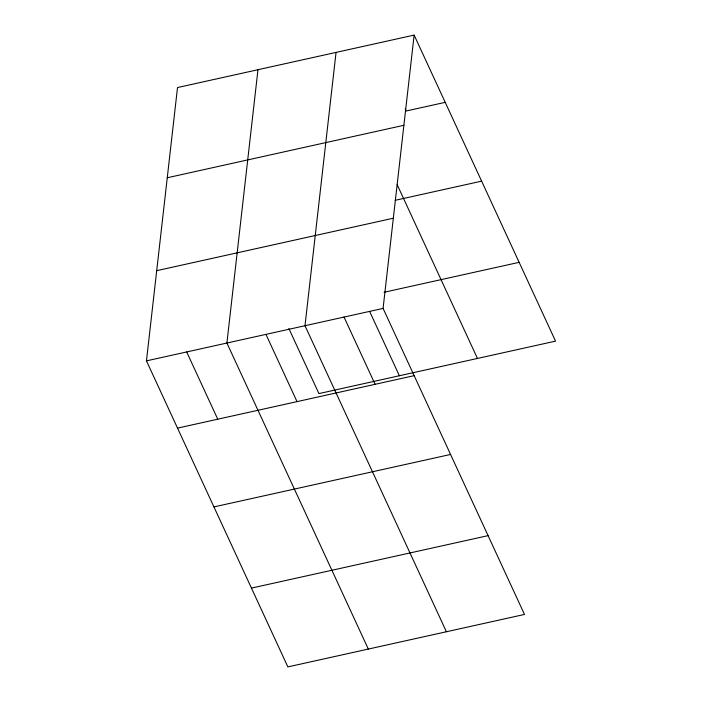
<?xml version="1.0" encoding="UTF-8"?>
<svg xmlns="http://www.w3.org/2000/svg" width="702" height="702" viewBox="0 0 702 702"><rect width="100%" height="100%" fill="white"/><g stroke="black" fill="none" stroke-linecap="round" stroke-linejoin="round"><path stroke-width="1.05" d="M414.136 35.1L383.081 308.406L524.491 614.443L287.864 666.9L146.455 360.872L177.509 87.557L414.136 35.1L555.545 341.128L318.919 393.594L288.882 328.58M257.967 69.726L226.904 343.032L368.313 649.06M336.047 52.413L304.993 325.719L446.402 631.747M445.208 102.352L406.168 111.004L405.256 109.029M167.269 177.755L403.887 125.289M395.094 200.333L481.625 181.151M156.704 270.674L393.331 218.217M384.064 292.278L519.138 262.337M146.455 360.872L383.081 308.406M177.527 428.115L414.154 375.658M213.943 506.914L450.561 454.457M251.456 588.101L488.074 535.644M397.165 184.67L477.457 358.441M369.787 311.732L399.377 375.754M344.033 317.067L375.114 384.31M265.953 334.371L297.025 401.623M186.679 351.948L217.752 419.199"/></g></svg>
